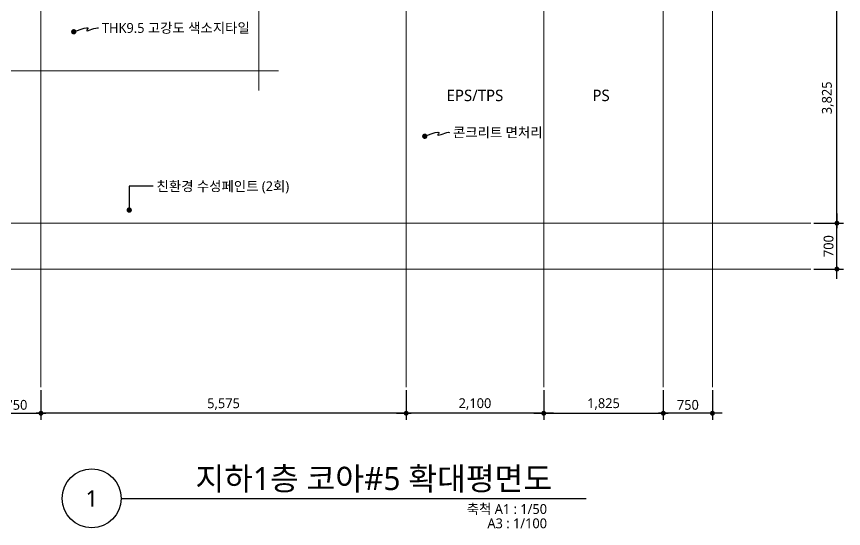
# Model space of a CAD drawing. Header units: millimetres. Extents: x 3320976 to 3527701, y 1183647 to 1243117.
# Drawn here: x 3366729 to 3379351, y 1221647 to 1229458 of the extents above; entities that cross this region are included whole.
import ezdxf
from ezdxf.enums import TextEntityAlignment as Align

# ---------------------------------------------------------------- set-up
doc = ezdxf.new("R2010")
doc.units = ezdxf.units.MM
doc.header["$MEASUREMENT"] = 0
doc.linetypes.add('CEN', pattern=[62, 60, -1, 0, -1])
doc.layers.get('0').update_dxf_attribs({"linetype": 'CONTINUOUS'})
for name, color, linetype, lineweight in [('A-CNTL', 1, 'CEN', 15), ('A-DIMS', 7, 'CONTINUOUS', 25), ('A-MKXS-LEAD', 7, 'CONTINUOUS', 25), ('A-MKXS-TEXT1', 3, 'CONTINUOUS', 25), ('A-MKXX-NAME', 3, 'CONTINUOUS', 25), ('A-XXXX-SYMB', 7, 'CONTINUOUS', 25), ('A-XXXX-TXT1', 3, 'CONTINUOUS', 25)]:
    doc.layers.add(name, color=color, linetype=linetype, lineweight=lineweight)
doc.styles.add('HY울릉도L', font='')
doc.styles.add('맑은고딕', font='malgun.ttf')
doc.styles.get('HY울릉도L').set_extended_font_data('HYwulM')
doc.dimstyles.new('CDIM', dxfattribs={"dimtxt": 3, "dimasz": 1.5, "dimexe": 2, "dimexo": 1, "dimgap": 1, "dimtad": 1, "dimdec": 0, "dimrnd": 0.5, "dimzin": 0, "dimdsep": 32, "dimlunit": 6, "dimtxsty": 'HY울릉도L', "dimblk1": '_CIDOT', "dimblk2": '_CIDOT', "dimsah": 1, "dimcen": 5.5, "dimclrd": 2, "dimclre": 2, "dimclrt": 7, "dimadec": 0, "dimazin": 0, "dimtfac": 1, "dimtdec": 0, "dimtix": 1, "dimtmove": 2, "dimatfit": 1, "dimldrblk": '_CIDOT', "dimfxl": 1, "dimtolj": 1, "dimtzin": 0, "dimlwd": -1, "dimarcsym": 0})

# ---------------------------------------------------------------- blocks, each defined once
blk = doc.blocks.new('_CIDOT')
at = {"color": 0, "linetype": 'ByBlock'}
blk.add_line((2, 0), (-1, 0), dxfattribs=at)
at = {"color": 0, "linetype": 'ByBlock', "const_width": 0.5}
blk.add_lwpolyline([(-0.25, 0, 1), (0.25, 0, 1)], format="xyb", close=True, dxfattribs=at)
blk = doc.blocks.new('*D493')
at = {"layer": 'A-DIMS', "lineweight": -2, "transparency": 16777216}
for p, q in [((1575, 4525), (2025, 4525)), ((1575, 700), (2025, 700))]:
    blk.add_line(p, q, dxfattribs=at)
at = {"layer": 'A-DIMS', "transparency": 16777216}
blk.add_line((1925, 775), (1925, 4450), dxfattribs=at)
at = {"layer": 'A-DIMS', "transparency": 16777216, "xscale": 75, "yscale": 75, "zscale": 75}
for p, rotation in [((1925, 4525), 90), ((1925, 700), 270)]:
    blk.add_blockref('_CIDOT', p, dxfattribs=dict(at, rotation=rotation))
at = {"layer": 'A-DIMS', "color": 3, "transparency": 16777216, "insert": (1785, 2613), "char_height": 150, "attachment_point": 5, "rotation": 90, "style": '맑은고딕'}
blk.add_mtext('\\A1;3,825', dxfattribs=at)
blk = doc.blocks.new('*D494')
at = {"layer": 'A-DIMS', "lineweight": -2, "transparency": 16777216}
for p, q in [((1575, 700), (2025, 700)), ((1575, 0), (2025, 0))]:
    blk.add_line(p, q, dxfattribs=at)
at = {"layer": 'A-DIMS', "transparency": 16777216}
blk.add_line((1925, 75), (1925, 625), dxfattribs=at)
at = {"layer": 'A-DIMS', "transparency": 16777216, "xscale": 75, "yscale": 75, "zscale": 75}
for p, rotation in [((1925, 700), 90), ((1925, 0), 270)]:
    blk.add_blockref('_CIDOT', p, dxfattribs=dict(at, rotation=rotation))
at = {"layer": 'A-DIMS', "color": 3, "transparency": 16777216, "insert": (1798, 350), "char_height": 150, "attachment_point": 5, "rotation": 90, "style": '맑은고딕'}
blk.add_mtext('\\A1;700', dxfattribs=at)
blk = doc.blocks.new('*D495')
at = {"layer": 'A-DIMS', "lineweight": -2, "transparency": 16777216}
for p, q in [((-725, -1850), (-725, -2300)), ((25, -1850), (25, -2300))]:
    blk.add_line(p, q, dxfattribs=at)
at = {"layer": 'A-DIMS', "transparency": 16777216}
blk.add_line((-50, -2200), (-650, -2200), dxfattribs=at)
at = {"layer": 'A-DIMS', "transparency": 16777216, "xscale": 75, "yscale": 75, "zscale": 75, "rotation": 180}
blk.add_blockref('_CIDOT', (-725, -2200), dxfattribs=at)
at = {"layer": 'A-DIMS', "transparency": 16777216, "xscale": 75, "yscale": 75, "zscale": 75}
blk.add_blockref('_CIDOT', (25, -2200), dxfattribs=at)
at = {"layer": 'A-DIMS', "color": 3, "transparency": 16777216, "insert": (-350, -2073), "char_height": 150, "attachment_point": 5, "style": '맑은고딕'}
blk.add_mtext('\\A1;750', dxfattribs=at)
blk = doc.blocks.new('*D496')
at = {"layer": 'A-DIMS', "lineweight": -2, "transparency": 16777216}
for p, q in [((-4650, -1850), (-4650, -2300)), ((-2550, -1850), (-2550, -2300))]:
    blk.add_line(p, q, dxfattribs=at)
at = {"layer": 'A-DIMS', "transparency": 16777216}
blk.add_line((-2625, -2200), (-4575, -2200), dxfattribs=at)
at = {"layer": 'A-DIMS', "transparency": 16777216, "xscale": 75, "yscale": 75, "zscale": 75, "rotation": 180}
blk.add_blockref('_CIDOT', (-4650, -2200), dxfattribs=at)
at = {"layer": 'A-DIMS', "transparency": 16777216, "xscale": 75, "yscale": 75, "zscale": 75}
blk.add_blockref('_CIDOT', (-2550, -2200), dxfattribs=at)
at = {"layer": 'A-DIMS', "color": 3, "transparency": 16777216, "insert": (-3600, -2060), "char_height": 150, "attachment_point": 5, "style": '맑은고딕'}
blk.add_mtext('\\A1;2,100', dxfattribs=at)
blk = doc.blocks.new('*D497')
at = {"layer": 'A-DIMS', "lineweight": -2, "transparency": 16777216}
for p, q in [((-10975, -1850), (-10975, -2300)), ((-10225, -1850), (-10225, -2300))]:
    blk.add_line(p, q, dxfattribs=at)
at = {"layer": 'A-DIMS', "transparency": 16777216}
blk.add_line((-10900, -2200), (-10300, -2200), dxfattribs=at)
at = {"layer": 'A-DIMS', "transparency": 16777216, "xscale": 75, "yscale": 75, "zscale": 75, "rotation": 180}
blk.add_blockref('_CIDOT', (-10975, -2200), dxfattribs=at)
at = {"layer": 'A-DIMS', "transparency": 16777216, "xscale": 75, "yscale": 75, "zscale": 75}
blk.add_blockref('_CIDOT', (-10225, -2200), dxfattribs=at)
at = {"layer": 'A-DIMS', "color": 3, "transparency": 16777216, "insert": (-10600, -2073), "char_height": 150, "attachment_point": 5, "style": '맑은고딕'}
blk.add_mtext('\\A1;750', dxfattribs=at)
blk = doc.blocks.new('*D498')
at = {"layer": 'A-DIMS', "lineweight": -2, "transparency": 16777216}
for p, q in [((-10225, -1850), (-10225, -2300)), ((-4650, -1850), (-4650, -2300))]:
    blk.add_line(p, q, dxfattribs=at)
at = {"layer": 'A-DIMS', "transparency": 16777216}
blk.add_line((-4725, -2200), (-10150, -2200), dxfattribs=at)
at = {"layer": 'A-DIMS', "transparency": 16777216, "xscale": 75, "yscale": 75, "zscale": 75, "rotation": 180}
blk.add_blockref('_CIDOT', (-10225, -2200), dxfattribs=at)
at = {"layer": 'A-DIMS', "transparency": 16777216, "xscale": 75, "yscale": 75, "zscale": 75}
blk.add_blockref('_CIDOT', (-4650, -2200), dxfattribs=at)
at = {"layer": 'A-DIMS', "color": 3, "transparency": 16777216, "insert": (-7438, -2061), "char_height": 150, "attachment_point": 5, "style": '맑은고딕'}
blk.add_mtext('\\A1;5,575', dxfattribs=at)
blk = doc.blocks.new('*D509')
at = {"layer": 'A-DIMS', "lineweight": -2, "transparency": 16777216}
for p, q in [((-2550, -1850), (-2550, -2300)), ((-725, -1850), (-725, -2300))]:
    blk.add_line(p, q, dxfattribs=at)
at = {"layer": 'A-DIMS', "transparency": 16777216}
blk.add_line((-2475, -2200), (-800, -2200), dxfattribs=at)
at = {"layer": 'A-DIMS', "transparency": 16777216, "xscale": 75, "yscale": 75, "zscale": 75, "rotation": 180}
blk.add_blockref('_CIDOT', (-2550, -2200), dxfattribs=at)
at = {"layer": 'A-DIMS', "transparency": 16777216, "xscale": 75, "yscale": 75, "zscale": 75}
blk.add_blockref('_CIDOT', (-725, -2200), dxfattribs=at)
at = {"layer": 'A-DIMS', "color": 3, "transparency": 16777216, "insert": (-1638, -2060), "char_height": 150, "attachment_point": 5, "style": '맑은고딕'}
blk.add_mtext('\\A1;1,825', dxfattribs=at)
blk = doc.blocks.new('CORE5_GRID')
at = {"layer": 'A-CNTL'}
for p, q in [((-10225, -1800.7), (-10225, 14799.3)), ((-6900, 2725), (-6900, 14799.3)), ((-725, -1800.7), (-725, 14799.3)), ((25, -1800), (25, 14800)), ((-4650, -1800.7), (-4650, 9875)), ((-2550, -1800.7), (-2550, 4825)), ((-12475, 3025), (-6600, 3025)), ((-12475, 700), (1525, 700)), ((-12475, 0), (1525, 0))]:
    blk.add_line(p, q, dxfattribs=at)
at = {"layer": 'A-DIMS'}
for base, p1, p2, angle, picture, middle in [((1925, 4525), (1525, 700), (1525, 4525), 270, '*D493', (1784.9, 2612.5)), ((1925, 700), (1525, 0), (1525, 700), 270, '*D494', (1797.5, 350)), ((-10225, -2200), (-4650, -1800), (-10225, -1800), 180, '*D498', (-7437.5, -2061.1)), ((-4650, -2200), (-2550, -1800), (-4650, -1800), 180, '*D496', (-3600, -2059.5)), ((-725, -2200), (25, -1800), (-725, -1800), 180, '*D495', (-350, -2072.5))]:
    dim = blk.add_linear_dim(base=base, p1=p1, p2=p2, angle=angle, dimstyle='CDIM', override={"dimscale": 50, "dimtxsty": '맑은고딕', "dimclrd": 256, "dimclre": 256, "dimclrt": 3}, dxfattribs=at)
    dim.commit()
    dim.dimension.update_dxf_attribs({"geometry": picture, "text_midpoint": middle})
for base, p1, p2, picture, middle in [((-10225, -2200), (-10975, -1800), (-10225, -1800), '*D497', (-10600, -2072.5)), ((-725, -2200), (-2550, -1800), (-725, -1800), '*D509', (-1637.5, -2059.5))]:
    dim = blk.add_linear_dim(base=base, p1=p1, p2=p2, dimstyle='CDIM', override={"dimscale": 50, "dimtxsty": '맑은고딕', "dimclrd": 256, "dimclre": 256, "dimclrt": 3}, dxfattribs=at)
    dim.commit()
    dim.dimension.update_dxf_attribs({"geometry": picture, "text_midpoint": middle})

msp = doc.modelspace()

# ---------------------------------------------------------------- linework, layer by layer
at = {"layer": 'A-MKXS-LEAD', "const_width": 40}
for points in [[(3367581.4, 1229227.9, 1), (3367622.8, 1229223.8, 1)], [(3372939.8, 1227634, 1), (3372981.3, 1227629.8, 1)], [(3368427.7, 1226507.5, 1), (3368469.2, 1226503.3, 1)]]:
    msp.add_lwpolyline(points, format="xyb", close=True, dxfattribs=at)
at = {"layer": 'A-MKXS-LEAD'}
for points in [[(3367601.3, 1229225.5), (3367699, 1229262.4), (3367762.7, 1229282.3), (3367799, 1229288.7), (3367814.4, 1229285.2), (3367815.5, 1229275.3), (3367809, 1229262.5), (3367801.5, 1229250.3), (3367799.6, 1229242.3), (3367808.2, 1229240.9), (3367826.3, 1229245.3), (3367851.2, 1229253.5), (3367880.1, 1229263.7), (3367910.3, 1229273.7), (3367939.1, 1229281.9), (3367963.8, 1229286.2), (3367981.7, 1229284.8)], [(3372959.7, 1227631.6), (3373057.5, 1227668.4), (3373121.2, 1227688.3), (3373157.4, 1227694.8), (3373172.8, 1227691.3), (3373173.9, 1227681.4), (3373167.4, 1227668.6), (3373159.9, 1227656.4), (3373158, 1227648.3), (3373166.6, 1227647), (3373184.7, 1227651.4), (3373209.6, 1227659.6), (3373238.5, 1227669.7), (3373268.7, 1227679.8), (3373297.5, 1227688), (3373322.2, 1227692.3), (3373340.1, 1227690.8)], [(3368815.5, 1226869.3), (3368448.4, 1226869.3), (3368448.4, 1226869.3), (3368448.4, 1226505.4)]]:
    msp.add_lwpolyline(points, dxfattribs=at)
at = {"layer": 'A-XXXX-SYMB'}
msp.add_line((3368326.3, 1222105.4), (3375426.3, 1222105.4), dxfattribs=at)
msp.add_circle((3367876.3, 1222105.4), 450, dxfattribs=at)

# ---------------------------------------------------------------- block references
at = {"layer": 'A-DIMS'}
msp.add_blockref('CORE5_GRID', (3377326.3, 1225605.4), dxfattribs=at)

# ---------------------------------------------------------------- texts
at = {"layer": 'A-MKXS-TEXT1', "style": '맑은고딕'}
for s, p in [('THK9.5 고강도 색소지타일', (3368031.7, 1229284.8)), ('콘크리트 면처리', (3373390.1, 1227690.8)), ('친환경 수성페인트 (2회)', (3368865.5, 1226869.3))]:
    msp.add_text(s, height=150, dxfattribs=at).set_placement(p, align=Align.MIDDLE_LEFT)
at = {"layer": 'A-MKXX-NAME', "style": '맑은고딕'}
for s, p in [('EPS/TPS', (3373726.3, 1228255.4)), ('PS', (3375651.3, 1228255.4))]:
    msp.add_text(s, height=175, dxfattribs=at).set_placement(p, align=Align.MIDDLE_CENTER)
at = {"layer": 'A-XXXX-TXT1', "style": '맑은고딕'}
msp.add_text('지하1층 코아#5 확대평면도', height=350, dxfattribs=at).set_placement((3374904.3, 1222128.1), align=Align.BOTTOM_RIGHT)
msp.add_text('1', height=250, dxfattribs=at).set_placement((3367876.3, 1222105.4), align=Align.MIDDLE)
for s, p in [('축척 A1 : 1/50', (3374826.4, 1222019.3)), ('A3 : 1/100', (3374826.4, 1221800.4))]:
    msp.add_text(s, height=150, dxfattribs=at).set_placement(p, align=Align.TOP_RIGHT)

doc.saveas('drawing.dxf')
